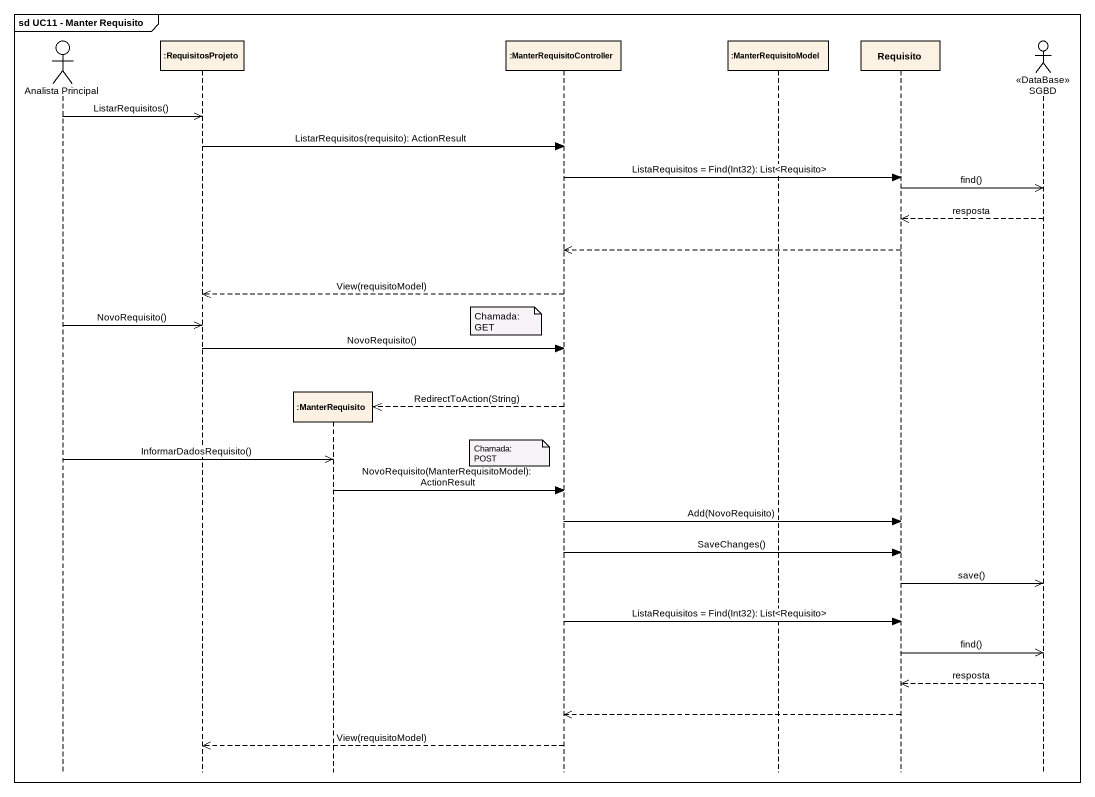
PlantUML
@startuml
mainframe sd UC11 - Manter Requisito
hide footbox
actor "Analista Principal" as Analista_Principal
participant ":RequisitosProjeto" as RequisitosProjeto
participant ":ManterRequisito" as ManterRequisito
participant ":ManterRequisitoController" as ManterRequisitoController
participant ":ManterRequisitoModel" as ManterRequisitoModel
participant Requisito
actor SGBD <<DataBase>>

Analista_Principal ->> RequisitosProjeto : ListarRequisitos()
RequisitosProjeto -> ManterRequisitoController : ListarRequisitos(requisito): ActionResult
ManterRequisitoController -> Requisito : ListaRequisitos = Find(Int32): List<Requisito>
Requisito ->> SGBD : find()
SGBD -->> Requisito : resposta
Requisito -->> ManterRequisitoController
ManterRequisitoController -->> RequisitosProjeto : View(requisitoModel)
note left of ManterRequisitoController : Chamada: GET
Analista_Principal ->> RequisitosProjeto : NovoRequisito()
RequisitosProjeto -> ManterRequisitoController : NovoRequisito()
ManterRequisitoController -->> ManterRequisito ** : RedirectToAction(String)
note left of ManterRequisitoController : Chamada: POST
Analista_Principal ->> ManterRequisito : InformarDadosRequisito()
ManterRequisito -> ManterRequisitoController : NovoRequisito(ManterRequisitoModel): ActionResult
ManterRequisitoController -> Requisito : Add(NovoRequisito)
ManterRequisitoController -> Requisito : SaveChanges()
Requisito ->> SGBD : save()
ManterRequisitoController -> Requisito : ListaRequisitos = Find(Int32): List<Requisito>
Requisito ->> SGBD : find()
SGBD -->> Requisito : resposta
Requisito -->> ManterRequisitoController
ManterRequisitoController -->> RequisitosProjeto : View(requisitoModel)
@enduml
